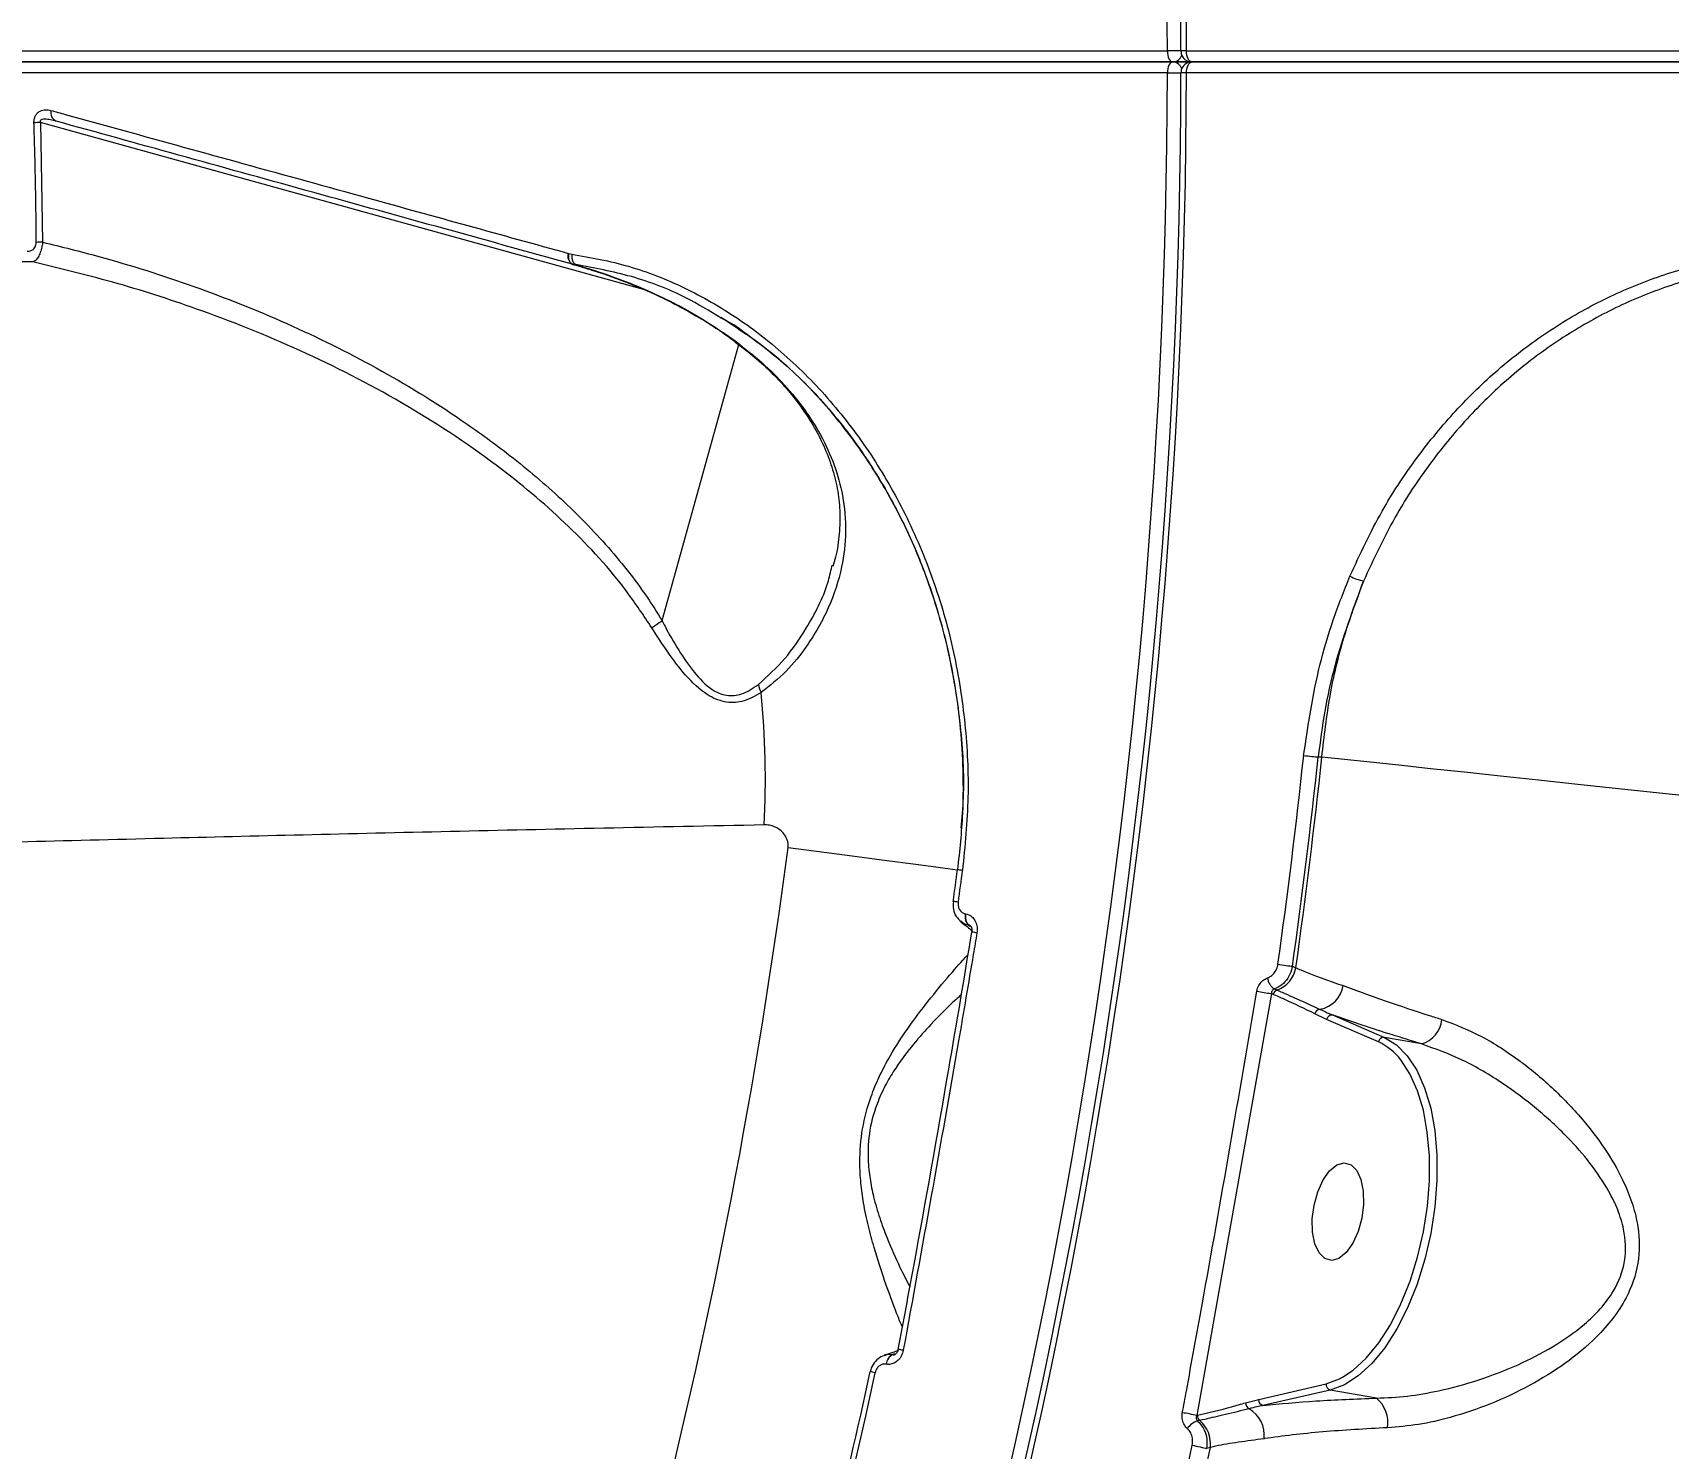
# Model space of a CAD drawing. Header units: millimetres. Extents: x -7098 to 6497, y -6127 to 5201.
# Drawn here: x -1050.6 to -901.5, y 605.5 to 734.7 of the extents above; entities that cross this region are included whole.
import ezdxf

# ---------------------------------------------------------------- set-up
doc = ezdxf.new("R2010")
doc.units = ezdxf.units.MM
doc.layers.add('DIKOM_ОБЪЕКТ', color=7, linetype='Continuous')
doc.layers.add('DIKOM_РАЗМЕР_ЗОНА', color=7, linetype='Continuous')
doc.styles.add('style1', font='arial.ttf', dxfattribs={"width": 0.8})
doc.dimstyles.new('1-50', dxfattribs={"dimtxt": 300, "dimasz": 200, "dimexe": 100, "dimexo": 0, "dimgap": 100, "dimtad": 1, "dimdec": 0, "dimtxsty": 'style1', "dimcen": 0, "dimclrd": 7, "dimclre": 7, "dimadec": 1, "dimazin": 2, "dimtfac": 1, "dimtdec": 0, "dimtmove": 1, "dimatfit": 3, "dimfxl": 0, "dimlwd": 25, "dimlwe": 18, "dimarcsym": 0})

# ---------------------------------------------------------------- blocks, each defined once
blk = doc.blocks.new('*D19')
at = {"layer": 'Defpoints', "color": 0, "transparency": 16777216}
for p in [(-3422.39, 1730.25), (4498.46, 1730.25), (-3422.39, -5447.23)]:
    blk.add_point(p, dxfattribs=at)
at = {"layer": 'DIKOM_РАЗМЕР_ЗОНА', "color": 7, "lineweight": 18, "transparency": 16777216}
for p, q in [((-3422.39, 1730.25), (-3422.39, -5547.23)), ((4498.46, 1730.25), (4498.46, -5547.23))]:
    blk.add_line(p, q, dxfattribs=at)
at = {"layer": 'DIKOM_РАЗМЕР_ЗОНА', "color": 7, "lineweight": 25, "transparency": 16777216}
blk.add_line((4298.46, -5447.23), (-3222.39, -5447.23), dxfattribs=at)
at = {"layer": 'DIKOM_РАЗМЕР_ЗОНА', "color": 7, "transparency": 16777216}
for points in [[(-3222.39, -5413.9), (-3222.39, -5480.57), (-3422.39, -5447.23)], [(4298.46, -5413.9), (4298.46, -5480.57), (4498.46, -5447.23)]]:
    blk.add_solid(points, dxfattribs=at)
at = {"layer": 'DIKOM_РАЗМЕР_ЗОНА', "color": 0, "transparency": 16777216, "insert": (538.03, -5194.06), "char_height": 300, "attachment_point": 5, "style": 'style1'}
blk.add_mtext('7900', dxfattribs=at)
blk = doc.blocks.new('*D20')
at = {"layer": 'Defpoints', "color": 0, "transparency": 16777216}
for p in [(-611.97, 3700.63), (-5926, -2746.55), (-167.79, -2746.55)]:
    blk.add_point(p, dxfattribs=at)
at = {"layer": 'DIKOM_РАЗМЕР_ЗОНА', "color": 7, "lineweight": 18, "transparency": 16777216}
for p, q in [((-611.97, 3700.63), (-6026, 3700.63)), ((-167.79, -2746.55), (-6026, -2746.55))]:
    blk.add_line(p, q, dxfattribs=at)
at = {"layer": 'DIKOM_РАЗМЕР_ЗОНА', "color": 7, "lineweight": 25, "transparency": 16777216}
blk.add_line((-5926, 3500.63), (-5926, -2546.55), dxfattribs=at)
at = {"layer": 'DIKOM_РАЗМЕР_ЗОНА', "color": 7, "transparency": 16777216}
for points in [[(-5959.34, 3500.63), (-5892.67, 3500.63), (-5926, 3700.63)], [(-5959.34, -2546.55), (-5892.67, -2546.55), (-5926, -2746.55)]]:
    blk.add_solid(points, dxfattribs=at)
at = {"layer": 'DIKOM_РАЗМЕР_ЗОНА', "color": 0, "transparency": 16777216, "insert": (-6179.18, 477.04), "char_height": 300, "attachment_point": 5, "rotation": 90, "style": 'style1'}
blk.add_mtext('6450', dxfattribs=at)
blk = doc.blocks.new('*D18')
at = {"layer": 'Defpoints', "color": 0, "transparency": 16777216}
for p in [(-621.7, 5200.63), (-6648, -4870.84), (-133.42, -4870.84)]:
    blk.add_point(p, dxfattribs=at)
at = {"layer": 'DIKOM_РАЗМЕР_ЗОНА', "color": 7, "lineweight": 18, "transparency": 16777216}
for p, q in [((-621.7, 5200.63), (-6748, 5200.63)), ((-133.42, -4870.84), (-6748, -4870.84))]:
    blk.add_line(p, q, dxfattribs=at)
at = {"layer": 'DIKOM_РАЗМЕР_ЗОНА', "color": 7, "lineweight": 25, "transparency": 16777216}
blk.add_line((-6648, 5000.63), (-6648, -4670.84), dxfattribs=at)
at = {"layer": 'DIKOM_РАЗМЕР_ЗОНА', "color": 7, "transparency": 16777216}
for points in [[(-6681.34, 5000.63), (-6614.67, 5000.63), (-6648, 5200.63)], [(-6681.34, -4670.84), (-6614.67, -4670.84), (-6648, -4870.84)]]:
    blk.add_solid(points, dxfattribs=at)
at = {"layer": 'DIKOM_РАЗМЕР_ЗОНА', "color": 0, "transparency": 16777216, "insert": (-6901.18, 458.27), "char_height": 300, "attachment_point": 5, "rotation": 90, "style": 'style1'}
blk.add_mtext('10100', dxfattribs=at)
blk = doc.blocks.new('*D17')
at = {"layer": 'Defpoints', "color": 0, "transparency": 16777216}
for p in [(-5422.39, 1752.13), (6497.47, 1509.82), (-5422.39, -6026.73)]:
    blk.add_point(p, dxfattribs=at)
at = {"layer": 'DIKOM_РАЗМЕР_ЗОНА', "color": 7, "lineweight": 18, "transparency": 16777216}
for p, q in [((-5422.39, 1752.13), (-5422.39, -6126.73)), ((6497.47, 1509.82), (6497.47, -6126.73))]:
    blk.add_line(p, q, dxfattribs=at)
at = {"layer": 'DIKOM_РАЗМЕР_ЗОНА', "color": 7, "lineweight": 25, "transparency": 16777216}
blk.add_line((6297.47, -6026.73), (-5222.39, -6026.73), dxfattribs=at)
at = {"layer": 'DIKOM_РАЗМЕР_ЗОНА', "color": 7, "transparency": 16777216}
for points in [[(-5222.39, -5993.4), (-5222.39, -6060.07), (-5422.39, -6026.73)], [(6297.47, -5993.4), (6297.47, -6060.07), (6497.47, -6026.73)]]:
    blk.add_solid(points, dxfattribs=at)
at = {"layer": 'DIKOM_РАЗМЕР_ЗОНА', "color": 0, "transparency": 16777216, "insert": (537.54, -5773.56), "char_height": 300, "attachment_point": 5, "style": 'style1'}
blk.add_mtext('11900', dxfattribs=at)

msp = doc.modelspace()

# ---------------------------------------------------------------- linework, layer by layer
at = {"layer": 'DIKOM_ОБЪЕКТ', "color": 7, "linetype": 'Continuous', "lineweight": 15}
for p, q in [((-945.1, 731.99), (-946.66, 731.99)), ((-946.66, 731.99), (-945.1, 731.99)), ((-1049.89, 726.47), (-1049.69, 715.55)), ((-994.91, 711.23), (-1049.89, 726.47)), ((-1001.77, 714.53), (-1001.73, 714.52)), ((-1001.73, 714.52), (-1001.46, 714.46)), ((-1001.4, 713.54), (-1001.38, 713.54)), ((-1001.39, 713.54), (-1001.37, 713.54)), ((-1001.1, 713.5), (-1001.37, 713.54)), ((-987.84, 708.72), (-986.35, 707.7)), ((-987.56, 707.25), (-986.48, 706.48)), ((-993.22, 681.03), (-986.24, 706.21)), ((-977.75, 685.96), (-977.72, 686.09)), ((-933.08, 668.59), (-933.41, 668.59)), ((-965.55, 654.29), (-965.53, 654.28)), ((-965.25, 653.25), (-965.28, 653.26)), ((-965.28, 653.26), (-965.12, 653.13)), ((-965.13, 653.19), (-965.25, 653.25)), ((-964.99, 652.66), (-964.99, 652.66)), ((-935.77, 649.51), (-935.45, 649.37)), ((-937.68, 647.02), (-944.48, 608.54)), ((-937.51, 646.94), (-937.68, 647.02)), ((-932.65, 644.66), (-933.72, 645.17)), ((-927.92, 642.61), (-932.65, 644.66)), ((-932.11, 645.07), (-927.38, 643.02)), ((-924, 642.42), (-927.38, 643.02)), ((-971.7, 614.55), (-971.71, 614.55)), ((-972.77, 613.21), (-972.8, 613.22)), ((-972.01, 614.15), (-972.18, 614.09)), ((-972.18, 614.09), (-972.16, 614.09)), ((-972.16, 614.09), (-971.98, 614.11)), ((-938.84, 610.01), (-932.7, 611.43)), ((-940.03, 609.7), (-938.84, 610.01)), ((-932.31, 610.86), (-938.45, 609.45)), ((-928.09, 610.12), (-932.31, 610.86)), ((-944.48, 608.54), (-944.42, 608.56)), ((-944.22, 608.08), (-944.43, 608.03)), ((-943.24, 605.62), (-943.59, 605.54))]:
    msp.add_line(p, q, dxfattribs=at)
at = {"layer": 'DIKOM_ОБЪЕКТ', "color": 7, "linetype": 'Continuous', "lineweight": 15, "flags": 128}
for points in [[(-947.16, 732.99), (-947.15, 732.79), (-947.12, 732.6), (-947.08, 732.43), (-947.02, 732.28), (-946.94, 732.16), (-946.85, 732.06), (-946.76, 732.01), (-946.66, 731.99)], [(-945.93, 732.99), (-946.05, 732.99), (-946.22, 732.99), (-946.4, 732.99), (-946.6, 732.99), (-946.79, 732.99), (-946.98, 732.99), (-947.16, 732.99)], [(-945.43, 732.99), (-945.59, 732.99), (-945.72, 732.99), (-945.83, 732.99), (-945.89, 732.99), (-945.93, 732.99), (-945.93, 732.99)], [(-944.93, 731.99), (-945.03, 732.01), (-945.12, 732.06), (-945.21, 732.16), (-945.28, 732.28), (-945.34, 732.43), (-945.39, 732.6), (-945.42, 732.79), (-945.43, 732.99)], [(-946.66, 731.99), (-946.76, 731.97), (-946.85, 731.91), (-946.94, 731.82), (-947.02, 731.69), (-947.08, 731.54), (-947.12, 731.37), (-947.15, 731.18), (-947.16, 730.99)], [(-947.16, 730.99), (-946.98, 730.99), (-946.79, 730.99), (-946.6, 730.99), (-946.4, 730.99), (-946.22, 730.99), (-946.05, 730.99), (-945.93, 730.99)], [(-945.43, 730.99), (-945.42, 731.18), (-945.39, 731.37), (-945.34, 731.54), (-945.28, 731.69), (-945.21, 731.82), (-945.12, 731.91), (-945.03, 731.97), (-944.93, 731.99)], [(-1001.73, 714.52), (-1001.75, 714.34), (-1001.76, 714.18), (-1001.74, 714.02), (-1001.7, 713.87), (-1001.64, 713.75), (-1001.56, 713.65), (-1001.47, 713.58), (-1001.39, 713.54)], [(-987.56, 707.25), (-987.64, 707.25), (-987.64, 707.25)], [(-934.74, 668.73), (-934.56, 668.71), (-934.37, 668.69), (-934.18, 668.67), (-934, 668.65), (-933.82, 668.63), (-933.66, 668.62), (-933.52, 668.6), (-933.41, 668.59)], [(-883.67, 663.31), (-887.26, 663.69), (-890.94, 664.09), (-894.7, 664.49), (-898.49, 664.89), (-902.29, 665.3), (-906.05, 665.7), (-909.74, 666.09), (-913.33, 666.48), (-916.79, 666.85), (-920.09, 667.2), (-923.18, 667.53), (-926.06, 667.84), (-928.68, 668.12), (-931.03, 668.37), (-933.08, 668.59)], [(-981.74, 660.34), (-978.46, 659.91), (-975.45, 659.51), (-972.74, 659.16), (-970.33, 658.84), (-968.26, 658.57), (-966.53, 658.34), (-966.3, 658.31)], [(-966.23, 655.36), (-966.36, 655.38), (-966.47, 655.4), (-966.56, 655.41), (-966.63, 655.42), (-966.67, 655.42), (-966.69, 655.43)], [(-937.08, 649.69), (-936.91, 649.67), (-936.72, 649.64), (-936.53, 649.61), (-936.35, 649.59), (-936.17, 649.56), (-936.01, 649.54), (-935.88, 649.52), (-935.77, 649.51)], [(-927.38, 643.02), (-926.28, 642.35), (-925.29, 641.35), (-924.43, 640.03), (-923.71, 638.43), (-923.16, 636.58), (-922.79, 634.52), (-922.6, 632.3), (-922.59, 629.96), (-922.78, 627.56), (-923.15, 625.15), (-923.69, 622.78), (-924.4, 620.5), (-925.26, 618.37), (-926.25, 616.43), (-927.34, 614.72), (-928.52, 613.28), (-929.76, 612.14), (-931.03, 611.33), (-932.31, 610.86)], [(-931.19, 612.02), (-930.23, 612.67), (-929.03, 613.77), (-927.89, 615.17), (-926.82, 616.82), (-925.87, 618.71), (-925.03, 620.78), (-924.35, 622.98), (-923.82, 625.28), (-923.46, 627.62), (-923.28, 629.95), (-923.28, 632.22), (-923.47, 634.37), (-923.83, 636.37), (-924.37, 638.16), (-925.06, 639.71), (-925.89, 640.98)], [(-933.79, 627.73), (-933.45, 628.95), (-932.96, 630.02), (-932.37, 630.85), (-931.71, 631.39), (-931.04, 631.58), (-930.42, 631.41), (-929.9, 630.89), (-929.52, 630.06), (-929.3, 629), (-929.27, 627.79), (-929.44, 626.53), (-929.77, 625.31), (-930.26, 624.24), (-930.86, 623.4), (-931.52, 622.87), (-932.18, 622.68), (-932.8, 622.85), (-933.32, 623.37), (-933.71, 624.19), (-933.92, 625.25), (-933.95, 626.47), (-933.79, 627.73)], [(-973.79, 612.43), (-973.93, 612.46), (-974.04, 612.49), (-974.13, 612.51), (-974.2, 612.52), (-974.24, 612.53), (-974.25, 612.53)], [(-932.7, 611.43), (-931.46, 611.88), (-931.19, 612.02)], [(-944.89, 605.83), (-944.72, 605.79), (-944.54, 605.75), (-944.35, 605.71), (-944.17, 605.67), (-944, 605.63), (-943.84, 605.6), (-943.7, 605.57), (-943.59, 605.54)]]:
    msp.add_lwpolyline(points, dxfattribs=at)
at = {"layer": 'DIKOM_ОБЪЕКТ', "color": 7, "linetype": 'Continuous', "lineweight": 15}
for centre, radius, start, end in [((-1526.29, 731.99), 580.87, 0.09855, 30.90145), ((-1526.29, 731.99), 579.13, 0.09885, 30.90115), ((-1526.29, 731.99), 580.37, 0.09855, 15.5), ((-946.7, 732.86), 0.877, 272.465, 343.5411), ((-944.93, 732.99), 1, 180.0986, 195.5), ((-944.93, 732.99), 1, 195.5, 270), ((-1526.29, 731.99), 579.13, 338.9131, 359.90115), ((-1526.29, 731.99), 580.37, 338.90538, 359.90145), ((-1526.29, 731.99), 580.87, 338.9035, 359.90145), ((-946.71, 731.09), 0.896, 17.3253, 86.6793), ((-944.93, 730.99), 1, 164.5, 179.9014), ((-946.14, 451.87), 279.12, 89.8532, 89.9563), ((-944.93, 730.99), 1, 90, 164.5), ((-1049.41, 713.36), 13.12, 92.1064, 94.6889), ((-1048.12, 727.36), 0.837, 165.9435, 246.4126), ((-1049.55, 701.35), 14.2, 90.5636, 92.9394), ((-1001, 714.25), 0.815, 160.1847, 240.3486), ((-928.41, 688.99), 4.43, 241.5732, 258.7315), ((-981.79, 675.69), 2.7, 190.3685, 206.8962), ((-1062.54, 666.64), 78.73, 356.9103, 5.7004), ((-1526.29, 731.99), 594.93, 352.04877, 353.89662), ((-1526.29, 731.99), 596.26, 352.04877, 353.89662), ((-1526.29, 731.99), 596.59, 352.04012, 353.89978), ((-1526.29, 731.99), 646.28, 338.32081, 353.89978), ((-1526.29, 731.99), 549.25, 339.0028, 352.5048), ((-1526.29, 731.99), 564.82, 352.2097, 352.5048), ((-1526.29, 731.99), 565.29, 352.2097, 352.5048), ((-964.59, 653.99), 1.01, 163.0612, 226.9369), ((-964.57, 653.99), 1.01, 163.0469, 226.9512), ((-963.72, 657.92), 5.41, 256.4641, 261.4352), ((-938.13, 649.89), 2.73, 290.5745, 349.0602), ((-928.93, 704.13), 57.78, 259.9638, 261.2867), ((-936.55, 648.69), 1.52, 189.3358, 235.27), ((-936.98, 646.83), 0.543, 110.3544, 167.5309), ((-933.74, 648.19), 2.65, 280.8829, 350.4377), ((-933.21, 645.05), 0.527, 94.0746, 167.4435), ((-932.15, 644.56), 0.502, 84.5209, 169.5007), ((-924.72, 644.91), 2.59, 285.98, 354.3367), ((-927.43, 642.52), 0.502, 84.5141, 169.5075), ((-930.47, 637.35), 5.85, 38.4142, 64.1655), ((-972.32, 609.16), 5.43, 78.5542, 83.5157), ((-971.79, 613.16), 1.01, 113.0395, 176.945), ((-971.77, 613.16), 1.01, 113.0638, 176.949), ((-1526.29, 731.99), 565.29, 341.2097, 347.7903), ((-1526.29, 731.99), 564.82, 344.5, 347.7903), ((-932.17, 611.37), 0.527, 173.9023, 255.5796), ((-938.32, 609.96), 0.527, 173.9144, 255.6001), ((-930.01, 607.87), 2.95, 351.2815, 49.6291), ((-954.72, 557.92), 51.65, 78.5636, 80.0436), ((-943.85, 608.51), 0.567, 175.7173, 229.7468), ((-939.48, 609.66), 0.551, 176.0068, 246.5645), ((-941.17, 606.72), 2.84, 353.8499, 58.8662), ((-943.94, 606.46), 1.65, 107.2218, 147.9625), ((-946.07, 605.92), 2.85, 354.0049, 49.4331), ((-1526.29, 731.99), 594.93, 341.24313, 347.75687), ((-1526.29, 731.99), 596.59, 341.22853, 347.77147)]:
    msp.add_arc(centre, radius, start, end, dxfattribs=at)
for points, knots in [([(-1156.3, 732.98), (-1156.17, 732.98), (-1155.92, 732.98), (-1153.91, 732.98), (-1150.69, 732.98), (-1146.09, 732.98), (-1140.12, 732.98), (-1132.9, 732.98), (-1124.51, 732.98), (-1115, 732.98), (-1104.23, 732.98), (-1092.18, 732.99), (-1078.87, 732.99), (-1065.18, 732.99), (-1051.35, 732.99), (-1037.57, 732.99), (-1023.04, 732.99), (-1007.79, 732.99), (-991.98, 732.99), (-975.7, 732.99), (-960.77, 732.99), (-951.1, 732.99), (-947.16, 732.99)], [0, 0, 0, 0, 0.053031, 0.106103, 0.159134, 0.213706, 0.268322, 0.322893, 0.375925, 0.428997, 0.482028, 0.5366, 0.591216, 0.645787, 0.691942, 0.738149, 0.784357, 0.831003, 0.877649, 0.92312, 0.968694, 1, 1, 1, 1]), ([(-945.43, 732.99), (-941.43, 732.99), (-930.6, 732.99), (-912.37, 732.99), (-890.65, 732.99), (-868.4, 732.99), (-845.74, 732.99), (-822.77, 732.99), (-799.57, 732.99), (-776.16, 732.99), (-752.58, 732.99), (-728.92, 732.99), (-705.29, 732.99), (-681.78, 732.99), (-658.49, 732.99), (-635.44, 732.99), (-612.69, 732.99), (-590.28, 732.99), (-568.33, 732.99), (-546.94, 732.99), (-526.18, 732.99), (-506.1, 732.99), (-486.72, 732.99), (-468.1, 732.99), (-450.31, 732.99), (-433.45, 732.99), (-417.56, 732.99), (-402.71, 732.99), (-388.9, 732.99), (-376.15, 732.99), (-364.53, 732.99), (-354.09, 732.99), (-345.31, 732.99), (-338.01, 732.99), (-332, 732.99), (-326.94, 732.99), (-322.82, 732.99), (-319.7, 732.99), (-317.58, 732.99), (-316.49, 732.99), (-316.35, 732.99), (-316.3, 732.99)], [0, 0, 0, 0, 0.015653, 0.04249, 0.069411, 0.096376, 0.123341, 0.150263, 0.1771, 0.203937, 0.230859, 0.257823, 0.284788, 0.31171, 0.338547, 0.365384, 0.392306, 0.41927, 0.446235, 0.473157, 0.499994, 0.526831, 0.553753, 0.580717, 0.607682, 0.634604, 0.661441, 0.688278, 0.715199, 0.742164, 0.769129, 0.79605, 0.822887, 0.845967, 0.869168, 0.892397, 0.915626, 0.938828, 0.961588, 0.984348, 1, 1, 1, 1]), ([(-947.16, 730.99), (-951.1, 730.99), (-961.71, 730.99), (-978.43, 730.99), (-997.09, 730.99), (-1015.12, 730.99), (-1032.43, 730.99), (-1048.94, 730.99), (-1064.3, 730.99), (-1078.47, 730.99), (-1091.45, 730.99), (-1103.47, 730.99), (-1114.42, 730.99), (-1124.26, 730.99), (-1132.76, 730.99), (-1139.92, 730.99), (-1145.78, 730.99), (-1150.41, 730.99), (-1153.84, 730.99), (-1155.66, 730.99), (-1156.68, 730.99), (-1156.3, 730.99), (-1156.3, 730.99)], [0, 0, 0, 0, 0.031306, 0.084337, 0.13741, 0.190441, 0.245013, 0.299629, 0.354201, 0.407233, 0.460305, 0.513337, 0.567909, 0.622525, 0.677097, 0.730128, 0.7832, 0.836231, 0.890802, 0.945417, 0.999989, 1, 1, 1, 1]), ([(-946.66, 731.99), (-950.59, 731.99), (-961.25, 731.99), (-978.1, 731.99), (-996.95, 731.99), (-1015.01, 731.99), (-1032.2, 731.99), (-1048.43, 731.99), (-1063.66, 731.99), (-1077.82, 731.99), (-1090.92, 731.99), (-1102.93, 731.99), (-1113.8, 731.99), (-1123.46, 731.99), (-1131.89, 731.99), (-1139.04, 731.99), (-1144.91, 731.99), (-1149.53, 731.99), (-1152.82, 731.99), (-1154.9, 731.99), (-1155.17, 731.99), (-1155.3, 731.99)], [0, 0, 0, 0, 0.031308, 0.084982, 0.138827, 0.192756, 0.246687, 0.300531, 0.354206, 0.40788, 0.461724, 0.515654, 0.569584, 0.623428, 0.677103, 0.730778, 0.784621, 0.838551, 0.892481, 0.946325, 1, 1, 1, 1]), ([(-1155.3, 731.99), (-1155.17, 731.99), (-1154.92, 731.99), (-1152.92, 731.99), (-1149.7, 731.99), (-1145.11, 731.99), (-1139.16, 731.99), (-1131.96, 731.99), (-1123.58, 731.99), (-1114.1, 731.99), (-1103.36, 731.99), (-1091.34, 731.99), (-1078.05, 731.99), (-1064.63, 731.99), (-1051.36, 731.99), (-1038.47, 731.99), (-1024.95, 731.99), (-1010.68, 731.99), (-995.65, 731.99), (-979.87, 731.99), (-963.57, 731.99), (-952.3, 731.99), (-946.66, 731.99)], [0, 0, 0, 0, 0.053031, 0.106103, 0.159133, 0.213705, 0.26832, 0.322892, 0.375923, 0.428995, 0.482027, 0.536599, 0.591215, 0.645787, 0.689277, 0.732812, 0.776347, 0.819837, 0.864853, 0.909918, 0.954984, 1, 1, 1, 1]), ([(-316.3, 730.99), (-316.35, 730.99), (-316.5, 730.99), (-317.81, 730.99), (-320.55, 730.99), (-324.61, 730.99), (-330.02, 730.99), (-336.8, 730.99), (-344.8, 730.99), (-353.97, 730.99), (-364.21, 730.99), (-375.71, 730.99), (-388.47, 730.99), (-402.47, 730.99), (-417.42, 730.99), (-433.23, 730.99), (-449.82, 730.99), (-467.46, 730.99), (-486.13, 730.99), (-505.78, 730.99), (-525.75, 730.99), (-545.93, 730.99), (-566.2, 730.99), (-587.15, 730.99), (-608.72, 730.99), (-630.87, 730.99), (-653.41, 730.99), (-676.28, 730.99), (-699.41, 730.99), (-722.88, 730.99), (-746.62, 730.99), (-770.55, 730.99), (-794.14, 730.99), (-817.33, 730.99), (-840.05, 730.99), (-862.66, 730.99), (-885.09, 730.99), (-907.25, 730.99), (-927.39, 730.99), (-939.9, 730.99), (-945.43, 730.99)], [0, 0, 0, 0, 0.015651, 0.042167, 0.068704, 0.09522, 0.122506, 0.149814, 0.177101, 0.203617, 0.230153, 0.256669, 0.283955, 0.311263, 0.33855, 0.365066, 0.391602, 0.418118, 0.445404, 0.472713, 0.499999, 0.52556, 0.55114, 0.576701, 0.602949, 0.629218, 0.655467, 0.681983, 0.708519, 0.735035, 0.762321, 0.78963, 0.816916, 0.843432, 0.869968, 0.896485, 0.923771, 0.951079, 0.978366, 1, 1, 1, 1]), ([(-944.93, 731.99), (-939.41, 731.99), (-927.05, 731.99), (-907.18, 731.99), (-885.39, 731.99), (-863.1, 731.99), (-840.41, 731.99), (-817.43, 731.99), (-794.23, 731.99), (-770.84, 731.99), (-747.31, 731.99), (-723.7, 731.99), (-700.14, 731.99), (-676.72, 731.99), (-653.81, 731.99), (-631.45, 731.99), (-609.64, 731.99), (-588.18, 731.99), (-567.14, 731.99), (-546.62, 731.99), (-526.44, 731.99), (-506.65, 731.99), (-487.32, 731.99), (-468.74, 731.99), (-450.99, 731.99), (-434.17, 731.99), (-418.32, 731.99), (-403.51, 731.99), (-389.73, 731.99), (-377.01, 731.99), (-365.42, 731.99), (-355, 731.99), (-346.4, 731.99), (-339.36, 731.99), (-333.66, 731.99), (-328.78, 731.99), (-324.7, 731.99), (-321.45, 731.99), (-319.11, 731.99), (-317.61, 731.99), (-317.4, 731.99), (-317.3, 731.99)], [0, 0, 0, 0, 0.021635, 0.048472, 0.075394, 0.102359, 0.129323, 0.156245, 0.183082, 0.209919, 0.236841, 0.263805, 0.29077, 0.317692, 0.344529, 0.370377, 0.3963, 0.422262, 0.448224, 0.474147, 0.499995, 0.526832, 0.553754, 0.580718, 0.607683, 0.634604, 0.661441, 0.688278, 0.7152, 0.742165, 0.769129, 0.796051, 0.822888, 0.844633, 0.866402, 0.88817, 0.909915, 0.932424, 0.954958, 0.977491, 1, 1, 1, 1]), ([(-317.3, 731.99), (-317.35, 731.99), (-317.5, 731.99), (-318.84, 731.99), (-321.66, 731.99), (-325.79, 731.99), (-331.21, 731.99), (-337.89, 731.99), (-345.81, 731.99), (-355, 731.99), (-365.42, 731.99), (-377.01, 731.99), (-389.73, 731.99), (-403.51, 731.99), (-418.32, 731.99), (-434.17, 731.99), (-450.99, 731.99), (-468.74, 731.99), (-487.32, 731.99), (-506.65, 731.99), (-526.68, 731.99), (-547.39, 731.99), (-568.73, 731.99), (-590.63, 731.99), (-612.98, 731.99), (-635.68, 731.99), (-658.67, 731.99), (-681.91, 731.99), (-705.36, 731.99), (-728.94, 731.99), (-752.54, 731.99), (-776.06, 731.99), (-797.94, 731.99), (-818.17, 731.99), (-836.76, 731.99), (-855.16, 731.99), (-873.51, 731.99), (-891.78, 731.99), (-909.91, 731.99), (-927.7, 731.99), (-939.19, 731.99), (-944.93, 731.99)], [0, 0, 0, 0, 0.015652, 0.042489, 0.069411, 0.096375, 0.12334, 0.150262, 0.177099, 0.203936, 0.230857, 0.257822, 0.284787, 0.311708, 0.338545, 0.365383, 0.392304, 0.419269, 0.446234, 0.473155, 0.499992, 0.526829, 0.553751, 0.580716, 0.607681, 0.634602, 0.661439, 0.688276, 0.715198, 0.742163, 0.769128, 0.796049, 0.822886, 0.844632, 0.8664, 0.888169, 0.909915, 0.932423, 0.954957, 0.977491, 1, 1, 1, 1]), ([(-1050.48, 726.44), (-1050.48, 726.55), (-1050.47, 726.77), (-1050.37, 727.06), (-1050.19, 727.33), (-1049.87, 727.56), (-1049.43, 727.66), (-1049.1, 727.6), (-1048.94, 727.57)], [0, 0, 0, 0, 0.109878, 0.220038, 0.325719, 0.49251, 0.753692, 1, 1, 1, 1]), ([(-1050.27, 715.53), (-1050.28, 716.2), (-1050.3, 719.53), (-1050.38, 723.17), (-1050.47, 726.13), (-1050.48, 726.44)], [0, 0, 0, 0, 0.183167, 0.915877, 1, 1, 1, 1]), ([(-1048.46, 726.59), (-1048.63, 726.64), (-1048.97, 726.72), (-1049.4, 726.78), (-1049.71, 726.76), (-1049.85, 726.7), (-1049.9, 726.65), (-1049.92, 726.62), (-1049.92, 726.58), (-1049.92, 726.53), (-1049.9, 726.5), (-1049.89, 726.47)], [0, 0, 0, 0, 0.317028, 0.627139, 0.791424, 0.870515, 0.897898, 0.925503, 0.933265, 0.960367, 1, 1, 1, 1]), ([(-1048.94, 727.57), (-1048.5, 727.44), (-1046.31, 726.84), (-1040.54, 725.24), (-1031.4, 722.72), (-1018.02, 719.02), (-1007.9, 716.23), (-1001.77, 714.53)], [0, 0, 0, 0, 0.029989, 0.149951, 0.390071, 0.63019, 1, 1, 1, 1]), ([(-1001.4, 713.54), (-1005.55, 714.69), (-1013.83, 716.99), (-1025.78, 720.3), (-1037.39, 723.52), (-1044.77, 725.57), (-1048.46, 726.59)], [0, 0, 0, 0, 0.249269, 0.49854, 0.74927, 1, 1, 1, 1]), ([(-1051.09, 714.72), (-1050.98, 714.73), (-1050.77, 714.75), (-1050.52, 714.9), (-1050.37, 715.1), (-1050.29, 715.31), (-1050.28, 715.46), (-1050.27, 715.53)], [0, 0, 0, 0, 0.319616, 0.561894, 0.727975, 0.864043, 1, 1, 1, 1]), ([(-1049.69, 715.55), (-1049.71, 715.36), (-1049.77, 714.98), (-1049.95, 714.47), (-1050.16, 714.07), (-1050.39, 713.83), (-1050.54, 713.77), (-1050.6, 713.75)], [0, 0, 0, 0, 0.202212, 0.404323, 0.610616, 0.841069, 1, 1, 1, 1]), ([(-1049.69, 715.55), (-1047.97, 715.13), (-1043.32, 713.98), (-1035.85, 711.6), (-1027.38, 708.24), (-1019.22, 704.2), (-1012.57, 700.14), (-1007.08, 696.16), (-1002.62, 692.43), (-998.3, 688.06), (-995.21, 684.19), (-993.67, 681.75), (-993.22, 681.03)], [0, 0, 0, 0, 0.078334, 0.212591, 0.347265, 0.481794, 0.61585, 0.691666, 0.782073, 0.87262, 0.962814, 1, 1, 1, 1]), ([(-1001.46, 714.46), (-999.72, 714.15), (-996.26, 713.53), (-991.18, 711.51), (-986.31, 708.74), (-981.74, 705.16), (-977.57, 700.87), (-973.9, 695.94), (-970.79, 690.45), (-968.31, 684.49), (-966.53, 678.18), (-965.51, 671.63), (-965.18, 664.94), (-965.62, 660.48), (-965.84, 658.25)], [0, 0, 0, 0, 0.083618, 0.167166, 0.250418, 0.333852, 0.417303, 0.500487, 0.583737, 0.667137, 0.750458, 0.833396, 0.916627, 1, 1, 1, 1]), ([(-1001.46, 714.46), (-1001.46, 714.36), (-1001.47, 714.15), (-1001.4, 713.86), (-1001.28, 713.62), (-1001.16, 713.54), (-1001.1, 713.5)], [0, 0, 0, 0, 0.243684, 0.500026, 0.756329, 1, 1, 1, 1]), ([(-930.52, 685.09), (-929.59, 687.1), (-927.87, 690.81), (-924.63, 695.73), (-921.18, 699.98), (-917.33, 703.78), (-913.1, 707.07), (-908.57, 709.82), (-903.76, 712.02), (-898.74, 713.59), (-893.57, 714.6), (-890.05, 714.74), (-888.29, 714.81)], [0, 0, 0, 0, 0.116681, 0.215083, 0.313799, 0.412199, 0.510062, 0.608227, 0.706085, 0.803953, 0.902133, 1, 1, 1, 1]), ([(-1050.6, 713.75), (-1054.42, 713.75), (-1062.05, 713.75), (-1072.81, 713.74), (-1083.09, 713.74), (-1089.43, 713.74), (-1092.6, 713.74)], [0, 0, 0, 0, 0.249122, 0.498244, 0.749122, 1, 1, 1, 1]), ([(-994.16, 680.38), (-994.9, 681.48), (-997.11, 684.81), (-1001.64, 689.74), (-1008.34, 695.43), (-1016.33, 700.74), (-1025.53, 705.52), (-1034.42, 709.12), (-1042.79, 711.86), (-1047.99, 713.12), (-1050.6, 713.75)], [0, 0, 0, 0, 0.05881, 0.17772, 0.296816, 0.450948, 0.605624, 0.760044, 0.880019, 1, 1, 1, 1]), ([(-1001.35, 713.52), (-1001.23, 713.49), (-1000.46, 713.27), (-998.57, 712.69), (-995.79, 711.66), (-992.81, 710.33), (-990.26, 708.94), (-988.57, 707.92), (-987.78, 707.34), (-987.64, 707.24)], [0, 0, 0, 0, 0.023621, 0.15946, 0.390497, 0.610748, 0.803232, 0.965147, 1, 1, 1, 1]), ([(-1001.1, 713.5), (-1000, 713.16), (-997.07, 712.26), (-993.37, 710.66), (-989.97, 708.85), (-988.36, 707.78), (-987.56, 707.25)], [0, 0, 0, 0, 0.231939, 0.611509, 0.805868, 1, 1, 1, 1]), ([(-987.84, 708.62), (-988.9, 709.27), (-991.54, 710.87), (-996.01, 712.57), (-999.41, 713.19), (-1001.1, 713.5)], [0, 0, 0, 0, 0.252151, 0.625609, 1, 1, 1, 1]), ([(-887.96, 713.81), (-889.68, 713.74), (-893.12, 713.6), (-898.18, 712.61), (-903.1, 711.06), (-907.79, 708.91), (-912.23, 706.21), (-916.36, 702.98), (-920.14, 699.25), (-923.52, 695.08), (-926.68, 690.25), (-928.37, 686.62), (-929.28, 684.64)], [0, 0, 0, 0, 0.097774, 0.195859, 0.293632, 0.391459, 0.489596, 0.587424, 0.685897, 0.784681, 0.883155, 1, 1, 1, 1]), ([(-986.3, 707.73), (-986.31, 707.73), (-986.79, 708.11), (-987.32, 708.37), (-987.84, 708.62)], [0, 0, 0, 0, 0.014184, 1, 1, 1, 1]), ([(-987.64, 707.24), (-987.4, 707.08), (-987.03, 706.84), (-986.69, 706.56), (-986.57, 706.47)], [0, 0, 0, 0, 0.656212, 1, 1, 1, 1]), ([(-986.35, 707.7), (-985.69, 707.26), (-984.04, 706.18), (-981.74, 704.2), (-979.56, 702.08), (-977.82, 700.12), (-975.61, 697.38), (-973.02, 693.5), (-970.34, 688.25), (-968.26, 682.72), (-967.08, 678.1), (-966.42, 674.39), (-966.03, 671.38), (-965.78, 667.67), (-965.77, 663.22), (-966.11, 660.03), (-966.29, 658.31)], [0, 0, 0, 0, 0.04856, 0.120557, 0.178512, 0.224384, 0.267973, 0.374675, 0.478754, 0.582324, 0.683611, 0.72439, 0.775289, 0.838009, 0.912996, 1, 1, 1, 1]), ([(-965.96, 662.09), (-965.88, 663.02), (-965.6, 666.13), (-965.93, 671.44), (-966.91, 677.87), (-968.65, 684.06), (-971.07, 689.91), (-974.11, 695.3), (-977.71, 700.13), (-981.77, 704.39), (-984.79, 706.61), (-986.3, 707.73)], [0, 0, 0, 0, 0.050708, 0.169154, 0.287634, 0.406795, 0.525035, 0.644141, 0.762783, 0.881225, 1, 1, 1, 1]), ([(-986.58, 706.47), (-986.04, 706.07), (-984.9, 705.2), (-983.34, 703.78), (-981.86, 702.22), (-980.55, 700.56), (-979.4, 698.79), (-978.44, 696.94), (-977.7, 695.02), (-977.21, 693.06), (-976.98, 691.03), (-977.04, 688.93), (-977.27, 687.23), (-977.58, 686.24), (-977.67, 685.96)], [0, 0, 0, 0, 0.066119, 0.141661, 0.21704, 0.296052, 0.379129, 0.466044, 0.556663, 0.650332, 0.747161, 0.85034, 0.95727, 1, 1, 1, 1]), ([(-986.48, 706.48), (-986.49, 706.47), (-986.53, 706.46), (-986.54, 706.49), (-986.55, 706.5)], [0, 0, 0, 0, 0.258555, 1, 1, 1, 1]), ([(-986.48, 706.48), (-985.68, 705.85), (-984.07, 704.59), (-981.98, 702.5), (-980.19, 700.29), (-978.64, 697.84), (-977.46, 695.22), (-976.65, 692.26), (-976.4, 689.14), (-976.79, 685.71), (-977.94, 682.17), (-979.75, 679.01), (-981.83, 676.34), (-983.41, 675.09), (-984.2, 674.47)], [0, 0, 0, 0, 0.064642, 0.129332, 0.196354, 0.263414, 0.34303, 0.422692, 0.518013, 0.613383, 0.726676, 0.839976, 0.92008, 1, 1, 1, 1]), ([(-984.44, 675.2), (-983.61, 675.96), (-981.92, 677.51), (-979.8, 680.7), (-978.29, 683.52), (-977.86, 685.47), (-977.75, 685.96)], [0, 0, 0, 0, 0.254451, 0.515036, 0.877785, 1, 1, 1, 1]), ([(-934.74, 668.73), (-934.33, 671.5), (-933.71, 675.7), (-932.09, 681.12), (-931.05, 683.77), (-930.52, 685.09)], [0, 0, 0, 0, 0.49276, 0.746382, 1, 1, 1, 1]), ([(-929.28, 684.64), (-930.23, 682.09), (-931.68, 678.23), (-932.87, 672.79), (-933.23, 669.99), (-933.41, 668.59)], [0, 0, 0, 0, 0.492808, 0.74641, 1, 1, 1, 1]), ([(-933.08, 668.59), (-932.87, 670.46), (-932.44, 674.15), (-931.16, 679.54), (-929.91, 682.94), (-929.28, 684.64)], [0, 0, 0, 0, 0.339542, 0.667762, 1, 1, 1, 1]), ([(-994.16, 680.38), (-994.14, 680.4), (-994.02, 680.49), (-993.72, 680.71), (-993.4, 680.91), (-993.23, 681.02)], [0, 0, 0, 0, 0.084378, 0.500503, 1, 1, 1, 1]), ([(-984.2, 674.47), (-984.77, 674.14), (-985.81, 673.56), (-987.55, 673.51), (-989.36, 674.3), (-991.07, 675.96), (-992.7, 678.1), (-993.67, 679.62), (-994.16, 680.38)], [0, 0, 0, 0, 0.167263, 0.304319, 0.441671, 0.637031, 0.816722, 1, 1, 1, 1]), ([(-993.22, 681.03), (-993.22, 681.03), (-993.22, 681.03), (-993.23, 681.03), (-993.23, 681.03), (-993.23, 681.02)], [0, 0, 0, 0, 0.452446, 0.829516, 1, 1, 1, 1]), ([(-993.23, 681.02), (-993.23, 681.02), (-993.13, 680.86), (-992.66, 679.93), (-991.72, 678.32), (-990.36, 676.3), (-988.9, 674.77), (-987.35, 674.1), (-985.83, 674.26), (-984.94, 674.87), (-984.44, 675.2)], [0, 0, 0, 0, 0.00027, 0.041449, 0.224297, 0.406575, 0.584987, 0.712482, 0.840453, 1, 1, 1, 1]), ([(-983.92, 662.4), (-988.83, 662.3), (-998.66, 662.1), (-1012.66, 661.79), (-1026.06, 661.48), (-1039.23, 661.16), (-1052, 660.83), (-1064.23, 660.5), (-1075.58, 660.17), (-1085.96, 659.86), (-1095.29, 659.56), (-1103.3, 659.29), (-1110.01, 659.06), (-1115.49, 658.87), (-1119.9, 658.71), (-1123.2, 658.58), (-1125.21, 658.51), (-1126.1, 658.47), (-1125.91, 658.48), (-1125.88, 658.48)], [0, 0, 0, 0, 0.056667, 0.113335, 0.170567, 0.227798, 0.291066, 0.354383, 0.417651, 0.482783, 0.54797, 0.613101, 0.674379, 0.735703, 0.79698, 0.860026, 0.923122, 0.986167, 1, 1, 1, 1]), ([(-981.74, 660.34), (-981.73, 660.44), (-981.72, 660.66), (-981.81, 661.06), (-982.02, 661.49), (-982.48, 662), (-982.98, 662.26), (-983.52, 662.39), (-983.76, 662.4), (-983.92, 662.4)], [0, 0, 0, 0, 0.076749, 0.160504, 0.317379, 0.466128, 0.762502, 0.842832, 1, 1, 1, 1]), ([(-965.84, 658.25), (-965.93, 658.26), (-966.1, 658.28), (-966.26, 658.3), (-966.32, 658.31), (-966.29, 658.31), (-966.29, 658.31)], [0, 0, 0, 0, 0.313433, 0.626954, 0.940421, 1, 1, 1, 1]), ([(-966.67, 655.42), (-966.69, 655.18), (-966.72, 654.7), (-966.45, 654.04), (-966.13, 653.73), (-965.97, 653.58)], [0, 0, 0, 0, 0.344492, 0.683455, 1, 1, 1, 1]), ([(-966.23, 655.36), (-966.23, 655.36), (-966.24, 655.25), (-966.24, 655.03), (-966.16, 654.76), (-966.01, 654.53), (-965.82, 654.36), (-965.64, 654.31), (-965.55, 654.29)], [0, 0, 0, 0, 0.004384, 0.219787, 0.435574, 0.568215, 0.793825, 1, 1, 1, 1]), ([(-965.99, 653.55), (-965.78, 653.4), (-965.36, 653.11), (-965.11, 652.87), (-964.98, 652.76)], [0, 0, 0, 0, 0.496254, 1, 1, 1, 1]), ([(-965.28, 653.26), (-965.46, 653.3), (-965.71, 653.36), (-965.9, 653.54), (-965.95, 653.59)], [0, 0, 0, 0, 0.722001, 1, 1, 1, 1]), ([(-965.53, 654.28), (-965.44, 654.26), (-965.22, 654.21), (-964.89, 653.97), (-964.63, 653.58), (-964.48, 653.09), (-964.51, 652.74), (-964.52, 652.57)], [0, 0, 0, 0, 0.134275, 0.346956, 0.56325, 0.781733, 1, 1, 1, 1]), ([(-965.14, 653.2), (-965.15, 653.21), (-965.19, 653.24), (-965.23, 653.25), (-965.25, 653.25)], [0, 0, 0, 0, 0.298304, 1, 1, 1, 1]), ([(-965.14, 653.21), (-965.13, 653.2), (-965.12, 653.2), (-965.06, 653.14), (-965, 653.01), (-964.97, 652.85), (-964.97, 652.72), (-964.99, 652.66), (-964.99, 652.66)], [0, 0, 0, 0, 0.148982, 0.395834, 0.59141, 0.793919, 0.998176, 1, 1, 1, 1]), ([(-965.01, 652.66), (-965.7, 648.48), (-967.41, 638.3), (-969.66, 625.59), (-971.25, 617.09), (-971.73, 614.56)], [0, 0, 0, 0, 0.328861, 0.800316, 1, 1, 1, 1]), ([(-964.52, 652.57), (-964.63, 651.91), (-965.19, 648.62), (-967.34, 635.91), (-969.53, 623.88), (-971.24, 614.48)], [0, 0, 0, 0, 0.051708, 0.258553, 1, 1, 1, 1]), ([(-971.34, 616.64), (-971.34, 616.64), (-971.51, 617), (-972.04, 618.39), (-972.92, 620.73), (-973.76, 623.33), (-974.43, 625.77), (-974.85, 627.74), (-975.12, 629.72), (-975.25, 631.96), (-975.04, 634.7), (-974.32, 637.36), (-973.45, 639.44), (-972.4, 641.46), (-971.05, 643.56), (-969.26, 645.98), (-967.42, 648.24), (-966.05, 649.81), (-965.51, 650.4), (-965.36, 650.56)], [0, 0, 0, 0, 0.001653, 0.086542, 0.175637, 0.264699, 0.314118, 0.363483, 0.40216, 0.440762, 0.497897, 0.555164, 0.593683, 0.632277, 0.698832, 0.765526, 0.864438, 0.963336, 1, 1, 1, 1]), ([(-938.05, 648.44), (-937.91, 648.51), (-937.63, 648.64), (-937.3, 649.02), (-937.14, 649.39), (-937.1, 649.62), (-937.08, 649.69)], [0, 0, 0, 0, 0.2927, 0.585089, 0.878828, 1, 1, 1, 1]), ([(-935.77, 649.51), (-935.79, 649.39), (-935.87, 649.01), (-936.16, 648.39), (-936.71, 647.77), (-937.18, 647.55), (-937.41, 647.44)], [0, 0, 0, 0, 0.120933, 0.414397, 0.706909, 1, 1, 1, 1]), ([(-935.45, 649.37), (-935.31, 649.31), (-934.06, 648.76), (-932.5, 648.22), (-931.13, 647.74)], [0, 0, 0, 0, 0.117865, 1, 1, 1, 1]), ([(-945.8, 608.79), (-945.67, 609.44), (-945.07, 612.72), (-942.73, 625.52), (-940.64, 637.69), (-939, 647.24)], [0, 0, 0, 0, 0.051225, 0.256127, 1, 1, 1, 1]), ([(-939, 647.24), (-938.99, 647.29), (-938.95, 647.51), (-938.79, 647.86), (-938.47, 648.24), (-938.19, 648.37), (-938.05, 648.44)], [0, 0, 0, 0, 0.096419, 0.398533, 0.699034, 1, 1, 1, 1]), ([(-937.41, 647.44), (-937.46, 647.42), (-937.55, 647.37), (-937.64, 647.24), (-937.68, 647.11), (-937.68, 647.04), (-937.68, 647.02)], [0, 0, 0, 0, 0.292944, 0.592221, 0.900498, 1, 1, 1, 1]), ([(-937.41, 647.44), (-937.39, 647.43), (-937.31, 647.4), (-937.23, 647.36), (-937.17, 647.34)], [0, 0, 0, 0, 0.250007, 1, 1, 1, 1]), ([(-937.17, 647.34), (-937.01, 647.27), (-936.23, 646.93), (-934.93, 646.36), (-933.76, 645.82), (-933.24, 645.58)], [0, 0, 0, 0, 0.12228, 0.611414, 1, 1, 1, 1]), ([(-931.13, 647.74), (-929.83, 647.27), (-927.44, 646.39), (-924.27, 645.33), (-922.53, 644.78), (-922.14, 644.66)], [0, 0, 0, 0, 0.478691, 0.884377, 1, 1, 1, 1]), ([(-965.98, 646.88), (-966.14, 646.74), (-966.9, 646.07), (-968.42, 644.56), (-970.3, 642.46), (-971.7, 640.63), (-972.8, 638.83), (-973.68, 636.99), (-974.38, 634.59), (-974.51, 632.11), (-974.29, 630.1), (-973.93, 628.31), (-973.39, 626.52), (-972.57, 624.3), (-971.6, 622.12), (-970.94, 620.86), (-970.65, 620.3)], [0, 0, 0, 0, 0.033543, 0.164825, 0.24973, 0.336286, 0.383728, 0.432336, 0.50179, 0.57114, 0.618638, 0.667519, 0.730453, 0.794308, 0.909527, 1, 1, 1, 1]), ([(-933.72, 645.17), (-934.64, 645.62), (-935.9, 646.24), (-937.18, 646.8), (-937.51, 646.94)], [0, 0, 0, 0, 0.735305, 1, 1, 1, 1]), ([(-933.24, 645.58), (-933.08, 645.5), (-932.7, 645.32), (-932.32, 645.16), (-932.11, 645.07)], [0, 0, 0, 0, 0.43528, 1, 1, 1, 1]), ([(-924, 642.42), (-925.83, 642.99), (-928.73, 643.89), (-931.19, 644.75), (-932.11, 645.07)], [0, 0, 0, 0, 0.629906, 1, 1, 1, 1]), ([(-922.14, 644.66), (-920.93, 644.19), (-918.5, 643.25), (-916.06, 641.64), (-913.8, 639.95), (-911.72, 638.17), (-909.15, 635.42), (-907.03, 632.58), (-905.61, 630.05), (-904.7, 627.75), (-904.12, 625.33), (-904.09, 622.38), (-905.09, 619.54), (-906.52, 617.35), (-908.35, 615.3), (-910.88, 613.21), (-914.16, 611.19), (-917.69, 609.53), (-921.11, 608.38), (-924.27, 607.65), (-926.15, 607.5), (-927.09, 607.42)], [0, 0, 0, 0, 0.072692, 0.145524, 0.151132, 0.21733, 0.283541, 0.337718, 0.391818, 0.425489, 0.459111, 0.513455, 0.56794, 0.604497, 0.641121, 0.702964, 0.764915, 0.830905, 0.896872, 0.948454, 1, 1, 1, 1]), ([(-928.09, 610.12), (-927.16, 610.16), (-925.3, 610.25), (-922.17, 610.81), (-918.77, 611.72), (-915.27, 613.07), (-912.01, 614.73), (-909.49, 616.48), (-907.66, 618.23), (-906.26, 620.09), (-905.29, 622.58), (-905.41, 625.2), (-906.07, 627.31), (-907.07, 629.35), (-908.59, 631.59), (-910.81, 634.11), (-913.47, 636.56), (-916.68, 638.95), (-920.21, 641.06), (-922.74, 641.97), (-924, 642.42)], [0, 0, 0, 0, 0.052855, 0.105737, 0.173288, 0.240859, 0.303005, 0.365022, 0.400293, 0.435464, 0.486117, 0.5367, 0.56906, 0.601489, 0.655594, 0.709793, 0.777491, 0.845181, 0.922671, 1, 1, 1, 1]), ([(-971.73, 614.46), (-971.88, 614.4), (-972.19, 614.26), (-972.68, 614.13), (-972.94, 614.06)], [0, 0, 0, 0, 0.457278, 1, 1, 1, 1]), ([(-971.24, 614.48), (-971.29, 614.31), (-971.38, 613.98), (-971.68, 613.57), (-972.07, 613.29), (-972.45, 613.18), (-972.68, 613.2), (-972.77, 613.21)], [0, 0, 0, 0, 0.218295, 0.43678, 0.653066, 0.865761, 1, 1, 1, 1]), ([(-971.71, 614.55), (-971.71, 614.54), (-971.72, 614.46), (-971.77, 614.34), (-971.86, 614.2), (-971.96, 614.12), (-972.02, 614.09), (-972.03, 614.09), (-972.04, 614.09)], [0, 0, 0, 0, 0.048707, 0.249835, 0.446072, 0.652365, 0.878681, 1, 1, 1, 1]), ([(-972.87, 614.04), (-973.06, 613.97), (-973.45, 613.84), (-973.91, 613.35), (-974.19, 612.88), (-974.22, 612.59), (-974.23, 612.53)], [0, 0, 0, 0, 0.27291, 0.59071, 0.916354, 1, 1, 1, 1]), ([(-972.8, 613.22), (-972.81, 613.22), (-972.92, 613.24), (-973.12, 613.22), (-973.36, 613.11), (-973.56, 612.94), (-973.71, 612.72), (-973.77, 612.52), (-973.79, 612.43)], [0, 0, 0, 0, 0.033961, 0.252168, 0.470473, 0.597935, 0.81928, 1, 1, 1, 1]), ([(-972.88, 614.05), (-972.87, 614.05), (-972.68, 614.14), (-972.43, 614.13), (-972.21, 614.09), (-972.18, 614.09)], [0, 0, 0, 0, 0.0341, 0.870329, 1, 1, 1, 1]), ([(-972.16, 614.09), (-972.13, 614.08), (-972.09, 614.07), (-972.05, 614.09), (-972.04, 614.09)], [0, 0, 0, 0, 0.733287, 1, 1, 1, 1]), ([(-938.45, 609.45), (-936.88, 609.6), (-933.7, 609.91), (-929.98, 610.05), (-928.09, 610.12)], [0, 0, 0, 0, 0.494768, 1, 1, 1, 1]), ([(-945.34, 607.33), (-945.36, 607.35), (-945.49, 607.47), (-945.7, 607.77), (-945.85, 608.26), (-945.81, 608.61), (-945.8, 608.79)], [0, 0, 0, 0, 0.052436, 0.36507, 0.682703, 1, 1, 1, 1]), ([(-944.48, 608.54), (-944.5, 608.48), (-944.54, 608.36), (-944.53, 608.19), (-944.47, 608.08), (-944.43, 608.04), (-944.43, 608.03)], [0, 0, 0, 0, 0.334463, 0.65481, 0.951739, 1, 1, 1, 1]), ([(-944.42, 608.56), (-943.38, 608.8), (-941.92, 609.15), (-940.45, 609.57), (-940.03, 609.7)], [0, 0, 0, 0, 0.708828, 1, 1, 1, 1]), ([(-939.7, 609.15), (-939.88, 609.11), (-940.79, 608.87), (-942.31, 608.52), (-943.61, 608.22), (-944.22, 608.08)], [0, 0, 0, 0, 0.117889, 0.589487, 1, 1, 1, 1]), ([(-938.45, 609.45), (-938.63, 609.41), (-939.05, 609.32), (-939.47, 609.21), (-939.7, 609.15)], [0, 0, 0, 0, 0.44034, 1, 1, 1, 1]), ([(-944.89, 605.83), (-944.87, 606), (-944.83, 606.35), (-944.96, 606.85), (-945.16, 607.17), (-945.31, 607.3), (-945.34, 607.33)], [0, 0, 0, 0, 0.30776, 0.615893, 0.919079, 1, 1, 1, 1]), ([(-944.43, 608.03), (-944.38, 607.99), (-944.13, 607.76), (-943.78, 607.24), (-943.52, 606.41), (-943.57, 605.83), (-943.59, 605.54)], [0, 0, 0, 0, 0.081376, 0.385805, 0.693746, 1, 1, 1, 1]), ([(-927.09, 607.42), (-929.1, 607.31), (-933.19, 607.08), (-936.69, 606.66), (-938.33, 606.42), (-938.34, 606.42)], [0, 0, 0, 0, 0.491397, 0.997069, 1, 1, 1, 1]), ([(-938.34, 606.42), (-939.13, 606.31), (-940.73, 606.1), (-942.28, 605.85), (-943.08, 605.66), (-943.24, 605.62)], [0, 0, 0, 0, 0.443908, 0.891124, 1, 1, 1, 1])]:
    msp.add_open_spline(points, degree=3, knots=knots, dxfattribs=at)

# ---------------------------------------------------------------- dimensions: what is measured, and where the dimension line sits
at = {"layer": 'DIKOM_РАЗМЕР_ЗОНА'}
for base, p1, p2, text, picture, middle in [((-6648, -4870.84), (-621.7, 5200.63), (-133.42, -4870.84), '10100', '*D18', (-6648, 458.27)), ((-5926, -2746.55), (-611.97, 3700.63), (-167.79, -2746.55), '6450', '*D20', (-5926, 477.04))]:
    dim = msp.add_linear_dim(base=base, p1=p1, p2=p2, angle=90, text=text, dimstyle='1-50', override={"dimscale": 1, "dimtix": 0, "dimtofl": 1, "dimtmove": 1, "dimatfit": 3}, dxfattribs=at)
    dim.commit()
    dim.dimension.update_dxf_attribs({"geometry": picture, "text_midpoint": middle, "dimtype": 160})
for base, p1, p2, text, picture, middle in [((-5422.39, -6026.73), (6497.47, 1509.82), (-5422.39, 1752.13), '11900', '*D17', (537.54, -6026.73)), ((-3422.39, -5447.23), (4498.46, 1730.25), (-3422.39, 1730.25), '7900', '*D19', (538.03, -5447.23))]:
    dim = msp.add_linear_dim(base=base, p1=p1, p2=p2, text=text, dimstyle='1-50', override={"dimscale": 1, "dimtix": 0, "dimtofl": 1, "dimtmove": 1, "dimatfit": 3}, dxfattribs=at)
    dim.commit()
    dim.dimension.update_dxf_attribs({"geometry": picture, "text_midpoint": middle, "dimtype": 160})

doc.saveas('drawing.dxf')
